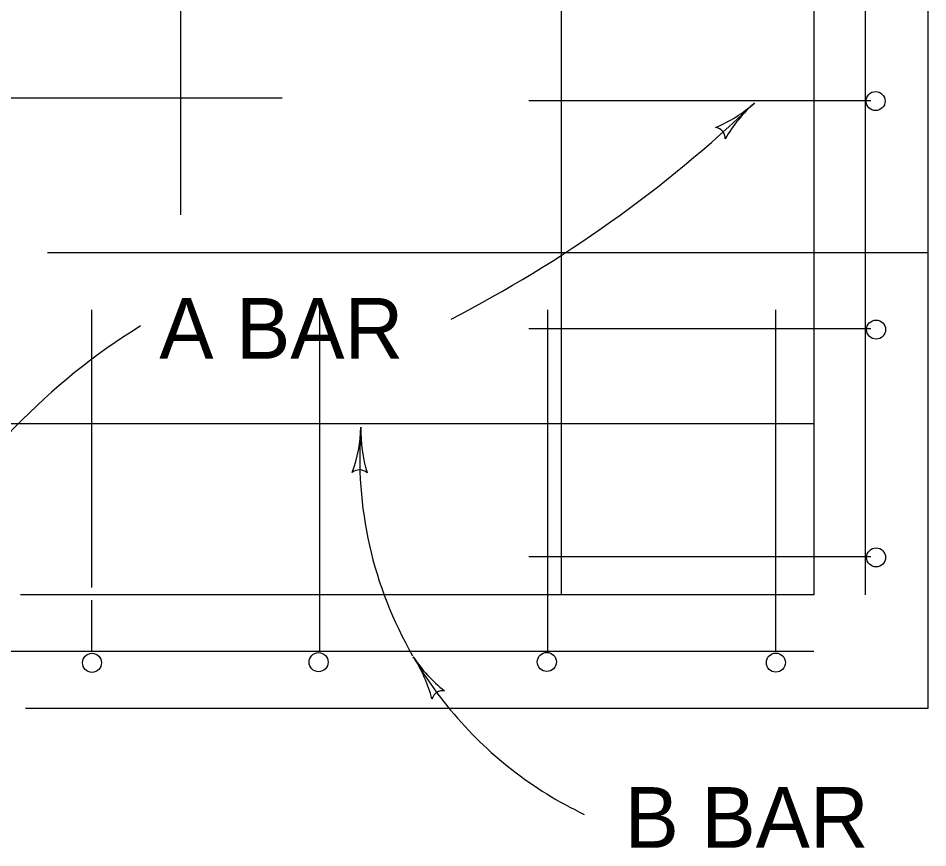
# Model space of a CAD drawing. Extents: x 1007 to 1035.5, y 1000.5 to 1021.5.
# Drawn here: x 1014.257 to 1017.249, y 1013.684 to 1016.414 of the extents above; entities that cross this region are included whole.
import ezdxf

# ---------------------------------------------------------------- set-up
doc = ezdxf.new("R2010")
doc.units = 0
doc.layers.add('Level 1', color=7, linetype='Continuous')
doc.layers.add('Level 2', color=7, linetype='Continuous')

msp = doc.modelspace()

# ---------------------------------------------------------------- linework, layer by layer
at = {"layer": 'Level 1'}
for p, q in [((1017.2492, 1020.3921), (1017.2492, 1014.1421)), ((1016.8742, 1020.0171), (1016.8742, 1014.5171)), ((1017.2492, 1015.6421), (1014.3528, 1015.6421)), ((1016.8742, 1014.5171), (1014.2646, 1014.5171)), ((1017.2492, 1014.1421), (1014.2808, 1014.1421))]:
    msp.add_line(p, q, dxfattribs=at)
for centre, radius, start, end in [((1013.7214, 1019.231), 4.2816, 297.235, 313.6955), ((1016.3689, 1016.4865), 0.4688, 292.8094, 311.4561), ((1016.9896, 1015.784), 0.4688, 131.4622, 150.131), ((1016.9896, 1015.784), 0.4688, 131.45, 131.4622), ((1016.5456, 1016.0173), 0.0375, 0.2368, 82.3535), ((1015.7709, 1013.6003), 2.1163, 121.6774, 150.4362), ((1014.9158, 1015.0808), 0.4687, 339.837, 358.4837), ((1016.6795, 1014.966), 1.2991, 175.4776, 210.0078), ((1015.853, 1015.0561), 0.4687, 178.4898, 197.1586), ((1015.853, 1015.0561), 0.4687, 178.4776, 178.4898), ((1015.3797, 1014.8902), 0.0375, 47.2644, 129.3811), ((1015.9488, 1014.5693), 0.4687, 213.1618, 213.174), ((1016.6795, 1014.966), 1.2991, 210.1837, 219.6482), ((1015.9488, 1014.5693), 0.4687, 213.174, 231.8428), ((1015.1642, 1014.0563), 0.4687, 14.5212, 33.1679), ((1015.654, 1014.1636), 0.0375, 81.9486, 164.0653), ((1016.6795, 1014.966), 1.2991, 219.6482, 244.4518)]:
    msp.add_arc(centre, radius, start, end, dxfattribs=at)
at = {"layer": 'Level 2'}
for p, q in [((1014.7903, 1018.7669), (1014.7903, 1015.7669)), ((1016.0445, 1014.5171), (1016.0445, 1017.6421)), ((1017.0445, 1014.5171), (1017.0445, 1017.6421)), ((1014.0006, 1016.1518), (1015.1256, 1016.1518)), ((1017.0617, 1016.1421), (1015.9367, 1016.1421)), ((1014.4992, 1014.5408), (1014.4992, 1015.4546)), ((1015.2492, 1014.3296), (1015.2492, 1015.4546)), ((1015.9992, 1014.3296), (1015.9992, 1015.4546)), ((1016.7492, 1014.3296), (1016.7492, 1015.4546)), ((1017.0617, 1015.3921), (1015.9367, 1015.3921)), ((1016.8742, 1015.0796), (1013.8742, 1015.0796)), ((1017.0617, 1014.6421), (1015.9367, 1014.6421)), ((1014.4992, 1014.3296), (1014.4992, 1014.4993)), ((1016.8742, 1014.3296), (1013.8742, 1014.3296))]:
    msp.add_line(p, q, dxfattribs=at)
for centre in [(1017.0774, 1016.1415), (1017.0789, 1015.3895), (1017.079, 1014.6397), (1014.4997, 1014.2928), (1015.2452, 1014.295), (1015.9959, 1014.2956), (1016.7494, 1014.2934)]:
    msp.add_circle(centre, 0.0313, dxfattribs=at)

# ---------------------------------------------------------------- texts
at = {"layer": 'Level 1'}
for s, p in [('A BAR', (1014.721, 1015.2935)), ('B BAR', (1016.2518, 1013.684))]:
    msp.add_text(s, height=0.2, dxfattribs=at).set_placement(p)

doc.saveas('drawing.dxf')
